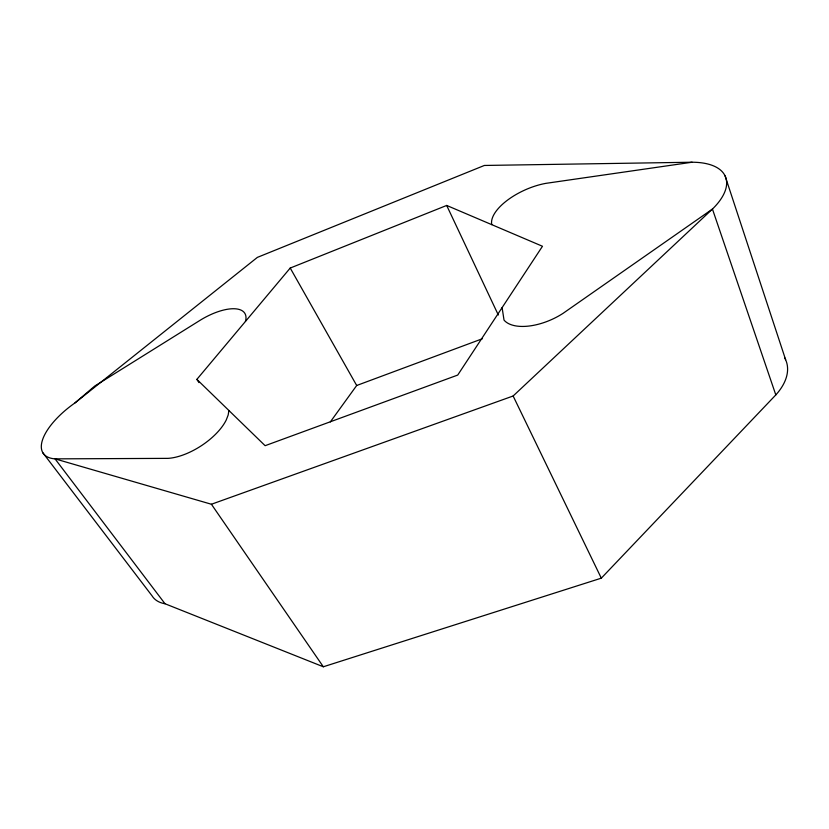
<?xml version="1.0" encoding="UTF-8"?>
<svg xmlns="http://www.w3.org/2000/svg" width="829" height="829" viewBox="0 0 829 829"><rect width="100%" height="100%" fill="white"/><g stroke="black" fill="none" stroke-linecap="round" stroke-linejoin="round"><path stroke-width="1.24" d="M228.877 410.479L228.193 414.946L226.307 419.857A44.642 20.735 -33.1 0 1 168.049 458.364L55.035 458.862A56.735 23.906 -34.1 0 1 74.962 402.925L94.765 386.024L199.789 320.491A41.004 17.347 -31.3 0 1 245.436 321.465M330.325 421.92L356.688 385.495L482.478 338.709M196.867 379.381L290.223 268.047L446.686 205.447L542.477 246.265L457.722 375.071L265.125 445.691L196.867 379.381L198.97 382.615M42.818 452.727L152.121 595.927A52.186 27.823 -36 0 0 165.012 603.75L323.331 666.775L601.305 578.165L775.809 394.915A66.361 38.735 -18.8 0 0 784.638 357.755M165.012 603.75L55.035 458.862L211.416 504.25L513.13 395.993L712.443 209.063A72.807 33.927 -21.4 0 0 692.091 162.225L484.374 165.458L257.373 257.384L74.962 402.925M692.091 162.225L545.876 183.354A44.683 19.917 -24.2 0 0 491.752 224.649M211.416 504.25L323.331 666.775M290.223 268.047L356.688 385.495M513.13 395.993L601.305 578.165M446.686 205.447L498.322 315.01M775.809 394.915L712.443 209.063L563.067 313.341A44.124 22.196 -24.2 0 1 504.022 320.087L502.105 307.621M725.095 175.924L785.633 359.734"/></g></svg>
